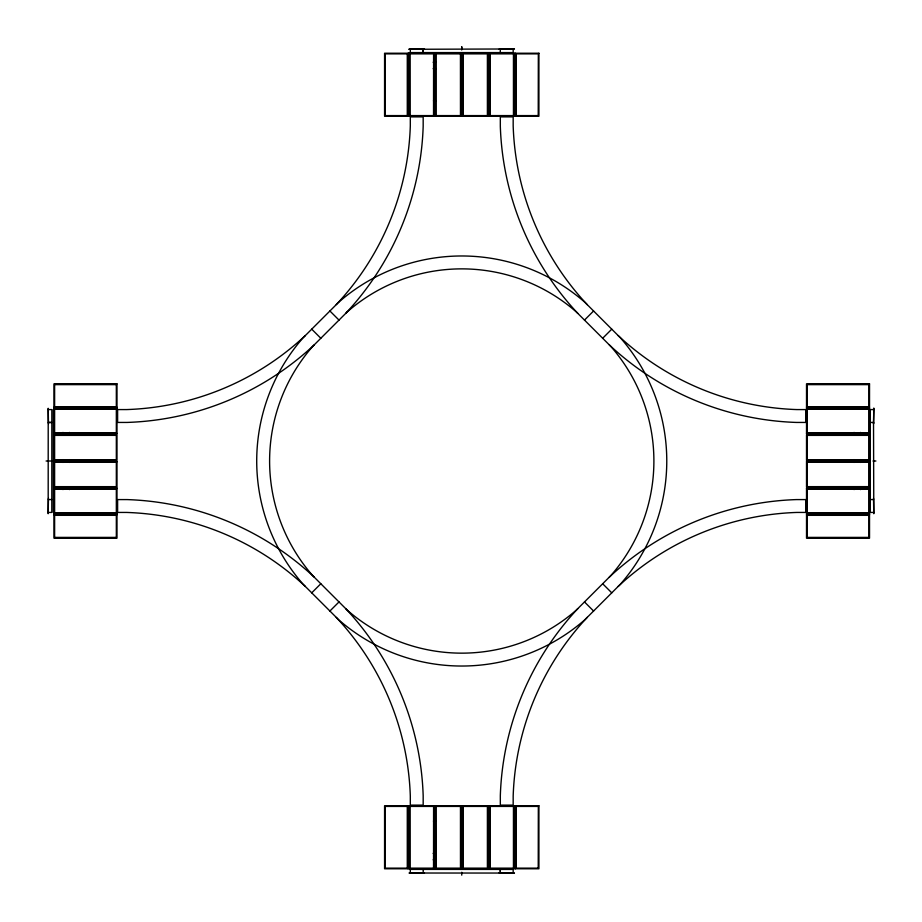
<?xml version="1.0" encoding="UTF-8"?>
<svg xmlns="http://www.w3.org/2000/svg" width="922" height="922" viewBox="0 0 922 922"><rect width="100%" height="100%" fill="white"/><g stroke="black" fill="none" stroke-linecap="round" stroke-linejoin="round"><path stroke-width="1.38" d="M311.728 592.846L320.821 583.753M584.49 320.084L593.584 310.991M329.915 611.021L339.008 601.939M602.677 338.259L611.77 329.166M461.196 53.234L435.461 53.234L435.461 116.23L461.196 116.23L461.196 53.234L461.081 116.23M385.166 53.868L407.536 53.868L407.536 115.596L385.166 115.596L385.166 53.868L385.269 115.596M463.028 53.868L487.392 53.868L487.392 115.596L463.028 115.596L463.028 53.868L463.051 115.596M489.893 53.868L513.6 53.868L513.6 115.596L489.893 115.596L489.893 53.868L489.962 115.596M433.167 62.235L436.025 62.235M433.167 68.654L436.313 68.654M433.478 100.809L436.313 100.809M409.887 115.596L433.594 115.596M538.333 115.596L515.963 115.596L515.963 53.868L538.333 53.868L538.229 115.596M462.302 116.23L488.038 116.23L488.038 53.234L462.302 53.234L462.406 116.23M54.617 384.532L116.333 384.532M807.165 384.532L868.881 384.532M54.617 406.694L116.333 406.694M807.165 406.694L868.881 406.694M53.972 407.27L116.979 407.27M806.519 407.27L869.527 407.27M62.454 408.803L69.911 408.803M853.576 408.803L861.033 408.803M53.972 408.849L116.979 408.849M806.519 408.849L869.527 408.849M54.617 409.207L116.333 409.207M807.165 409.207L868.881 409.207M48.474 409.575L51.839 409.575L51.805 512.436L48.451 512.436M873.549 409.575L870.195 409.575L870.161 512.436L873.526 512.436M48.474 422.437L51.839 422.437M870.161 422.46L873.549 422.437M48.474 422.483L51.839 422.483M48.474 423.717L48.209 408.285L48.186 513.727L48.451 498.295M54.617 432.787L116.333 432.787M807.165 432.787L868.881 432.787M53.972 433.409L116.979 433.409M806.519 433.409L869.527 433.409M53.972 460.343L116.979 460.458L116.979 434.723L53.972 434.723L53.972 460.458M869.527 460.343L806.519 460.458L806.519 434.723L869.527 434.723L869.527 460.458M46.1 461.012L53.326 461.012M865.02 461.012L870.161 461.012M873.019 461.012L875.9 461.012M53.972 461.668L116.979 461.668M806.519 461.668L869.527 461.668M53.972 488.602L116.979 488.602M806.519 488.602L869.527 488.602M116.333 489.225L54.617 489.156L54.617 512.863L116.333 512.805L116.333 489.156M868.881 489.225L807.165 489.156L807.165 512.863L868.881 512.805L868.881 489.156M873.526 498.295L873.791 513.727L873.526 422.46M48.451 499.586L51.839 499.551M870.161 499.528L873.526 499.586M53.972 513.162L116.979 513.162M806.519 513.162L869.527 513.162M53.972 514.741L116.979 514.741M806.519 514.741L869.527 514.741M54.617 515.329L116.333 515.329M807.165 515.329L868.881 515.329M54.617 537.491L116.333 537.491M807.165 537.491L868.881 537.491M461.196 805.782L435.461 805.782L435.564 868.778L461.196 868.778L461.196 805.782L461.081 868.778M462.302 805.782L488.038 805.782L488.038 868.778L462.302 868.778L462.406 805.782M385.166 806.416L407.536 806.416L407.536 868.144L385.166 868.144L385.166 806.416L385.269 868.144M463.028 806.416L487.392 806.416L487.392 868.144L463.028 868.144L463.028 806.416L463.051 868.144M489.893 806.416L513.6 806.416L513.6 868.144L489.893 868.144L489.893 806.416L489.962 868.144M433.478 821.202L436.313 821.202M433.167 853.357L436.313 853.357M433.167 859.788L436.025 859.788M409.887 868.144L433.594 868.144M538.333 868.144L515.963 868.144L515.963 806.416L538.333 806.416L538.229 868.144M329.915 310.991L339.008 320.084M602.677 583.753L611.77 592.846M311.728 329.166L320.821 338.259M584.49 601.939L593.584 611.021M513.174 49.235L513.174 52.589L410.313 52.589L410.313 49.235M500.323 49.235L500.266 52.589M499.033 49.235L514.464 48.958L423.198 49.258L423.198 52.612M423.175 49.223L423.175 52.589M860.526 432.43L860.526 435.288M860.526 459.582L860.526 462.441M860.526 486.724L860.526 489.582M854.095 432.43L854.095 435.288M854.095 459.582L854.095 462.441M854.095 486.724L854.095 489.582M516.066 53.868L516.066 115.596M516.066 806.416L516.066 868.144M515.479 53.234L515.479 116.23M515.479 805.782L515.479 868.778M513.542 53.868L513.542 115.596M513.542 806.416L513.542 868.144M513.174 872.777L513.174 869.423L410.313 869.4L410.313 872.754M499.033 872.777L514.464 873.053L409.022 873.019L424.454 872.754M489.34 53.234L489.34 116.23M489.34 805.782L489.34 868.778M487.922 53.234L487.922 116.23M487.922 805.782L487.922 868.778M461.749 52.589L461.749 57.729M461.749 872.281L461.749 875.139M434.158 53.234L434.158 116.23M434.158 805.782L434.158 868.778M433.536 115.596L433.594 53.868L409.887 53.868L409.956 115.596M433.536 868.144L433.594 806.416L409.887 806.416L409.956 868.144M423.175 869.4L423.221 872.754M409.587 53.234L409.587 116.23M409.587 805.782L409.587 868.778M408.02 53.234L408.02 116.23M408.02 805.782L408.02 868.778M407.432 53.868L407.432 115.596M407.432 806.416L407.432 868.144M69.404 432.43L69.404 435.288M69.404 459.582L69.404 462.441M69.404 486.724L69.404 489.582M62.973 432.43L62.973 435.288M62.973 459.582L62.973 462.441M62.973 486.724L62.973 489.582M53.326 409.575L53.326 512.436M587.222 617.383A274.664 274.664 0 0 0 513.174 796.147L513.174 805.137L500.323 805.137L500.323 795.732A287.526 287.526 0 0 1 577.84 608.589M336.265 617.383A274.664 274.664 0 0 1 410.313 796.147L410.313 805.137L423.175 805.137L423.175 795.732A287.526 287.526 0 0 0 345.658 608.589M618.12 335.527A274.664 274.664 0 0 0 796.885 409.575L805.874 409.575L805.874 422.437L796.47 422.437A287.526 287.526 0 0 1 609.327 344.92M618.12 586.484A274.664 274.664 0 0 1 796.885 512.436L805.874 512.436L805.874 499.586L796.47 499.586A287.526 287.526 0 0 0 609.327 577.103M336.265 304.629A274.664 274.664 0 0 0 410.313 125.865L410.313 116.875L423.175 116.875L423.175 126.291A287.526 287.526 0 0 1 345.658 313.422M587.222 304.629A274.664 274.664 0 0 1 513.174 125.865L513.174 116.875L500.323 116.875L500.323 126.291A287.526 287.526 0 0 0 577.84 313.422M305.366 335.527A274.664 274.664 0 0 1 126.602 409.575L117.613 409.575L117.613 422.437L127.029 422.437A287.526 287.526 0 0 0 314.172 344.92M305.366 586.484A274.664 274.664 0 0 0 126.602 512.436L117.613 512.436L117.613 499.586L127.029 499.586A287.526 287.526 0 0 1 314.172 577.103M338.547 302.347L303.084 337.809A186.843 186.843 0 0 0 303.084 584.202L338.547 619.665A186.843 186.843 0 0 0 584.94 619.665L620.402 584.202A186.843 186.843 0 0 0 620.402 337.809L584.94 302.347A186.843 186.843 0 0 0 338.547 302.347M347.052 312.039L312.777 346.303A173.958 173.958 0 0 0 312.777 575.708L347.052 609.984A173.958 173.958 0 0 0 576.446 609.984L610.721 575.708A173.958 173.958 0 0 0 610.721 346.303L576.446 312.039A173.958 173.958 0 0 0 347.052 312.039M424.454 48.958L409.022 49.235L424.454 48.958M408.538 53.234L384.578 53.234L384.578 116.23L408.538 116.23L408.538 53.234M434.481 53.234L409.264 53.234L409.264 116.23L434.481 116.23L434.481 53.234M514.222 53.234L489.017 53.234L489.017 116.23L514.222 116.23L514.222 53.234M538.921 53.234L514.949 53.234L514.949 116.23L538.921 116.23L538.921 53.234M460.47 53.868L436.094 53.868L436.094 115.596L460.47 115.596L460.447 53.868M116.979 383.84L53.972 383.84L53.972 407.801L116.979 407.801L116.979 383.84M869.527 383.84L806.519 383.84L806.519 407.801L869.527 407.801L869.527 383.84M116.333 384.416L54.617 384.416L54.617 406.798L116.333 406.798L116.333 384.416M868.881 384.416L807.165 384.416L807.165 406.798L868.881 406.798L868.881 384.416M873.814 408.285L873.549 423.717L873.814 408.285M116.979 408.527L53.972 408.527L53.972 433.732L116.979 433.732L116.979 408.527M869.527 408.527L806.519 408.527L806.519 433.732L869.527 433.732L869.527 408.527M116.333 409.149L54.617 409.149L54.617 432.856L116.333 432.856L116.333 409.149M868.881 409.149L807.165 409.149L807.165 432.856L868.881 432.856L868.881 409.149M116.333 435.357L54.617 435.38L54.617 459.721L116.333 459.721L116.333 435.357M868.881 435.357L807.165 435.38L807.165 459.721L868.881 459.721L868.881 435.357M116.979 461.565L53.972 461.565L53.972 487.289L116.979 487.289L116.979 461.565M869.527 461.565L806.519 461.565L806.519 487.289L869.527 487.289L869.527 461.565M116.333 462.314L54.617 462.291L54.617 486.655L116.333 486.655L116.333 462.291M868.881 462.291L807.165 462.314L807.165 486.655L868.881 486.632L868.881 462.291M116.979 488.28L53.972 488.28L53.972 513.485L116.979 513.485L116.979 488.28M869.527 488.28L806.519 488.28L806.519 513.485L869.527 513.485L869.527 488.28M116.979 514.211L53.972 514.211L53.972 538.183L116.979 538.183L116.979 514.211M869.527 514.211L806.519 514.211L806.519 538.183L869.527 538.183L869.527 514.211M116.333 515.214L54.617 515.214L54.617 537.595L116.333 537.595L116.333 515.214M868.881 515.214L807.165 515.214L807.165 537.595L868.881 537.595L868.881 515.214M408.538 805.782L384.578 805.782L384.578 868.778L408.538 868.778L408.538 805.782M434.481 805.782L409.264 805.782L409.264 868.778L434.481 868.778L434.481 805.782M514.222 805.782L489.017 805.782L489.017 868.778L514.222 868.778L514.222 805.782M538.921 805.782L514.949 805.782L514.949 868.778L538.921 868.778L538.921 805.782M460.47 806.416L436.094 806.416L436.118 868.144L460.47 868.144L460.47 806.416M461.749 49.719L461.749 46.861L461.749 49.73M500.323 872.777L500.323 869.423L500.3 872.754"/></g></svg>
